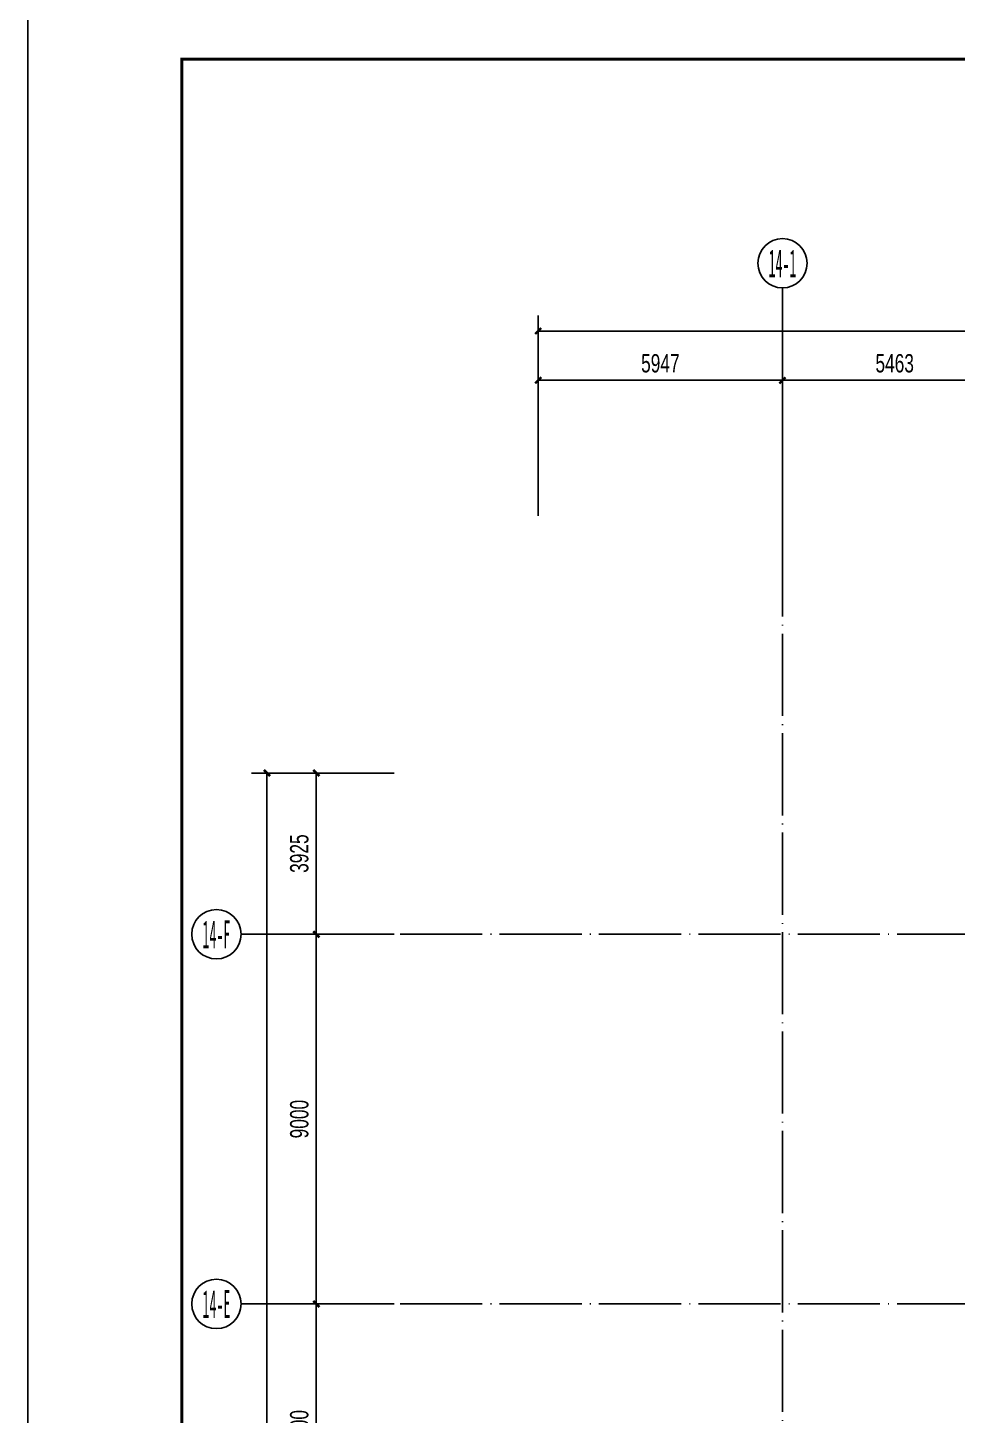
# Model space of a CAD drawing. Extents: x -233336 to 840473, y -28113 to 330904.
# Drawn here: x -18437 to 4192, y 118191 to 151967 of the extents above; entities that cross this region are included whole.
import ezdxf
from ezdxf.enums import TextEntityAlignment as Align
from ezdxf.xclip import XClip

# ---------------------------------------------------------------- set-up
doc = ezdxf.new("R2010")
doc.units = 0
doc.header["$LTSCALE"] = 1000
doc.header["$XCLIPFRAME"] = 2
doc.linetypes.add('104-14# 核心筒$0$DOTE', pattern=[2.42, 2, -0.2, 0.02, -0.2])
doc.layers.get('0').update_dxf_attribs({"linetype": 'CONTINUOUS'})
doc.layers.get('Defpoints').update_dxf_attribs({"linetype": 'CONTINUOUS'})
for name, color, linetype in [('104-14# 核心筒$0$01-标注_轴线坐标', 8, 'CONTINUOUS'), ('104-14# 核心筒$0$A_AXIS-轴线', 8, '104-14# 核心筒$0$DOTE'), ('104-14# 核心筒$0$AXIS_TEXT', 7, 'CONTINUOUS'), ('AXIS_TEXT', 7, 'CONTINUOUS')]:
    doc.layers.add(name, color=color, linetype=linetype)
doc.styles.add('104-14# 核心筒$0$_TCH_AXIS', font='STXIHEI.TTF', dxfattribs={"width": 0.8})
doc.styles.add('104-14# 核心筒$0$_TCH_DIM_T3', font='ros.shx', dxfattribs={"width": 0.705882, "bigfont": 'jd.shx'})
doc.styles.add('COMPLEX', font='COMPLEX')
doc.dimstyles.new('104-14# 核心筒$0$_TCH_ARCH&&150', dxfattribs={"dimtxt": 446.25, "dimasz": 150, "dimexe": 375, "dimexo": 450, "dimgap": 189.375, "dimtad": 1, "dimdec": 0, "dimzin": 0, "dimdsep": 46, "dimtxsty": '104-14# 核心筒$0$_TCH_DIM_T3', "dimblk": '104-14# 核心筒$0$_ArchTick', "dimcen": 0.09, "dimclrt": 7, "dimazin": 2, "dimtfac": 1, "dimtdec": 0, "dimtix": 1, "dimtmove": 2, "dimatfit": 3, "dimfxl": 0, "dimtolj": 1, "dimtzin": 0, "dimarcsym": 0})

# ---------------------------------------------------------------- blocks, each defined once
blk = doc.blocks.new('图框-A1+1-4')
for points, const_width in [([(0, 0), (1051, 0), (1051, 594), (0, 594)], 0.05), ([(976, 584), (25, 584), (25, 10), (976, 10)], 0.5)]:
    blk.add_lwpolyline(points, close=True, dxfattribs=dict(const_width=const_width))
blk = doc.blocks.new('_AXISO')
blk.add_circle((0, 0), 0.5)
at = {"layer": 'AXIS_TEXT', "style": 'COMPLEX', "width": 1.041667}
blk.add_attdef('A', text='', height=0.56, dxfattribs=at).set_placement((-0.25, -0.28), (0.25, -0.28), align=Align.FIT)
blk = doc.blocks.new('104-14# 核心筒$0$_ArchTick')
at = {"color": 0, "linetype": 'ByBlock', "const_width": 0.4}
blk.add_lwpolyline([(-0.5, -0.5), (0.5, 0.5)], dxfattribs=at)
blk = doc.blocks.new('*D325')
at = {"layer": '104-14# 核心筒$0$01-标注_轴线坐标', "color": 0, "lineweight": -2}
for p, q in [((-6010, 140084), (-6010, 144959)), ((120742, 140084), (120742, 144959)), ((-6010, 144584), (120742, 144584))]:
    blk.add_line(p, q, dxfattribs=at)
at = {"layer": 'Defpoints', "color": 0}
for p in [(120742, 144584), (-6010, 139634), (120742, 139634)]:
    blk.add_point(p, dxfattribs=at)
at = {"layer": '104-14# 核心筒$0$01-标注_轴线坐标', "color": 0, "lineweight": -2, "xscale": 150, "yscale": 150, "zscale": 150, "rotation": 180}
blk.add_blockref('104-14# 核心筒$0$_ArchTick', (-6010, 144584), dxfattribs=at)
at = {"layer": '104-14# 核心筒$0$01-标注_轴线坐标', "color": 0, "lineweight": -2, "xscale": 150, "yscale": 150, "zscale": 150}
blk.add_blockref('104-14# 核心筒$0$_ArchTick', (120742, 144584), dxfattribs=at)
at = {"layer": '104-14# 核心筒$0$01-标注_轴线坐标', "color": 7, "insert": (57366, 144996), "char_height": 446.2, "attachment_point": 5, "style": '104-14# 核心筒$0$_TCH_DIM_T3'}
blk.add_mtext('\\A1;126752', dxfattribs=at)
blk = doc.blocks.new('*D326')
at = {"layer": '104-14# 核心筒$0$01-标注_轴线坐标', "color": 0, "lineweight": -2}
for p, q in [((-6010, 140084), (-6010, 143759)), ((-63, 140084), (-63, 143759)), ((-6010, 143384), (-63, 143384))]:
    blk.add_line(p, q, dxfattribs=at)
at = {"layer": 'Defpoints', "color": 0}
for p in [(-63, 143384), (-6010, 139634), (-63, 139634)]:
    blk.add_point(p, dxfattribs=at)
at = {"layer": '104-14# 核心筒$0$01-标注_轴线坐标', "color": 0, "lineweight": -2, "xscale": 150, "yscale": 150, "zscale": 150, "rotation": 180}
blk.add_blockref('104-14# 核心筒$0$_ArchTick', (-6010, 143384), dxfattribs=at)
at = {"layer": '104-14# 核心筒$0$01-标注_轴线坐标', "color": 0, "lineweight": -2, "xscale": 150, "yscale": 150, "zscale": 150}
blk.add_blockref('104-14# 核心筒$0$_ArchTick', (-63, 143384), dxfattribs=at)
at = {"layer": '104-14# 核心筒$0$01-标注_轴线坐标', "color": 7, "insert": (-3036, 143796), "char_height": 446.2, "attachment_point": 5, "style": '104-14# 核心筒$0$_TCH_DIM_T3'}
blk.add_mtext('\\A1;5947', dxfattribs=at)
blk = doc.blocks.new('*D327')
at = {"layer": '104-14# 核心筒$0$01-标注_轴线坐标', "color": 0, "lineweight": -2}
for p, q in [((-63, 140084), (-63, 143759)), ((5400, 140084), (5400, 143759)), ((-63, 143384), (5400, 143384))]:
    blk.add_line(p, q, dxfattribs=at)
at = {"layer": 'Defpoints', "color": 0}
for p in [(5400, 143384), (-63, 139634), (5400, 139634)]:
    blk.add_point(p, dxfattribs=at)
at = {"layer": '104-14# 核心筒$0$01-标注_轴线坐标', "color": 0, "lineweight": -2, "xscale": 150, "yscale": 150, "zscale": 150, "rotation": 180}
blk.add_blockref('104-14# 核心筒$0$_ArchTick', (-63, 143384), dxfattribs=at)
at = {"layer": '104-14# 核心筒$0$01-标注_轴线坐标', "color": 0, "lineweight": -2, "xscale": 150, "yscale": 150, "zscale": 150}
blk.add_blockref('104-14# 核心筒$0$_ArchTick', (5400, 143384), dxfattribs=at)
at = {"layer": '104-14# 核心筒$0$01-标注_轴线坐标', "color": 7, "insert": (2669, 143796), "char_height": 446.2, "attachment_point": 5, "style": '104-14# 核心筒$0$_TCH_DIM_T3'}
blk.add_mtext('\\A1;5463', dxfattribs=at)
blk = doc.blocks.new('*D342')
at = {"layer": '104-14# 核心筒$0$01-标注_轴线坐标', "color": 0, "lineweight": -2}
for p, q in [((-9520, 133825), (-12988, 133825)), ((-12613, 84184), (-12613, 133825)), ((-9520, 84184), (-12988, 84184))]:
    blk.add_line(p, q, dxfattribs=at)
at = {"layer": 'Defpoints', "color": 0}
for p in [(-12613, 133825), (-9070, 133825), (-9070, 84184)]:
    blk.add_point(p, dxfattribs=at)
at = {"layer": '104-14# 核心筒$0$01-标注_轴线坐标', "color": 0, "lineweight": -2, "xscale": 150, "yscale": 150, "zscale": 150}
for p, rotation in [((-12613, 133825), 90), ((-12613, 84184), 270)]:
    blk.add_blockref('104-14# 核心筒$0$_ArchTick', p, dxfattribs=dict(at, rotation=rotation))
at = {"layer": '104-14# 核心筒$0$01-标注_轴线坐标', "color": 7, "insert": (-13025, 109004), "char_height": 446.2, "attachment_point": 5, "rotation": 90, "style": '104-14# 核心筒$0$_TCH_DIM_T3'}
blk.add_mtext('\\A1;49641', dxfattribs=at)
blk = doc.blocks.new('*D347')
at = {"layer": '104-14# 核心筒$0$01-标注_轴线坐标', "color": 0, "lineweight": -2}
for p, q in [((-9520, 120900), (-11788, 120900)), ((-11413, 114800), (-11413, 120900)), ((-9520, 114800), (-11788, 114800))]:
    blk.add_line(p, q, dxfattribs=at)
at = {"layer": 'Defpoints', "color": 0}
for p in [(-11413, 120900), (-9070, 120900), (-9070, 114800)]:
    blk.add_point(p, dxfattribs=at)
at = {"layer": '104-14# 核心筒$0$01-标注_轴线坐标', "color": 0, "lineweight": -2, "xscale": 150, "yscale": 150, "zscale": 150}
for p, rotation in [((-11413, 120900), 90), ((-11413, 114800), 270)]:
    blk.add_blockref('104-14# 核心筒$0$_ArchTick', p, dxfattribs=dict(at, rotation=rotation))
at = {"layer": '104-14# 核心筒$0$01-标注_轴线坐标', "color": 7, "insert": (-11825, 117850), "char_height": 446.2, "attachment_point": 5, "rotation": 90, "style": '104-14# 核心筒$0$_TCH_DIM_T3'}
blk.add_mtext('\\A1;6100', dxfattribs=at)
blk = doc.blocks.new('*D348')
at = {"layer": '104-14# 核心筒$0$01-标注_轴线坐标', "color": 0, "lineweight": -2}
for p, q in [((-9520, 129900), (-11788, 129900)), ((-11413, 120900), (-11413, 129900)), ((-9520, 120900), (-11788, 120900))]:
    blk.add_line(p, q, dxfattribs=at)
at = {"layer": 'Defpoints', "color": 0}
for p in [(-11413, 129900), (-9070, 129900), (-9070, 120900)]:
    blk.add_point(p, dxfattribs=at)
at = {"layer": '104-14# 核心筒$0$01-标注_轴线坐标', "color": 0, "lineweight": -2, "xscale": 150, "yscale": 150, "zscale": 150}
for p, rotation in [((-11413, 129900), 90), ((-11413, 120900), 270)]:
    blk.add_blockref('104-14# 核心筒$0$_ArchTick', p, dxfattribs=dict(at, rotation=rotation))
at = {"layer": '104-14# 核心筒$0$01-标注_轴线坐标', "color": 7, "insert": (-11825, 125400), "char_height": 446.2, "attachment_point": 5, "rotation": 90, "style": '104-14# 核心筒$0$_TCH_DIM_T3'}
blk.add_mtext('\\A1;9000', dxfattribs=at)
blk = doc.blocks.new('*D349')
at = {"layer": '104-14# 核心筒$0$01-标注_轴线坐标', "color": 0, "lineweight": -2}
for p, q in [((-9520, 133825), (-11788, 133825)), ((-11413, 129900), (-11413, 133825)), ((-9520, 129900), (-11788, 129900))]:
    blk.add_line(p, q, dxfattribs=at)
at = {"layer": 'Defpoints', "color": 0}
for p in [(-11413, 133825), (-9070, 133825), (-9070, 129900)]:
    blk.add_point(p, dxfattribs=at)
at = {"layer": '104-14# 核心筒$0$01-标注_轴线坐标', "color": 0, "lineweight": -2, "xscale": 150, "yscale": 150, "zscale": 150}
for p, rotation in [((-11413, 133825), 90), ((-11413, 129900), 270)]:
    blk.add_blockref('104-14# 核心筒$0$_ArchTick', p, dxfattribs=dict(at, rotation=rotation))
at = {"layer": '104-14# 核心筒$0$01-标注_轴线坐标', "color": 7, "insert": (-11825, 131863), "char_height": 446.2, "attachment_point": 5, "rotation": 90, "style": '104-14# 核心筒$0$_TCH_DIM_T3'}
blk.add_mtext('\\A1;3925', dxfattribs=at)
blk = doc.blocks.new('104-14# 核心筒')
at = {"layer": '104-14# 核心筒$0$01-标注_轴线坐标'}
for p, q in [((-62.7, 139633.6), (-62.7, 145633.6)), ((-9907.7, 129900), (-13243.8, 129900)), ((-9907.7, 120900), (-13243.8, 120900))]:
    blk.add_line(p, q, dxfattribs=at)
at = {"layer": '104-14# 核心筒$0$A_AXIS-轴线'}
for p, q in [((-62.7, 139633.6), (-62.7, 80554.9)), ((-9370.1, 129900), (120259.9, 129900)), ((-9370.1, 120900), (120259.9, 120900))]:
    blk.add_line(p, q, dxfattribs=at)
at = {"layer": '104-14# 核心筒$0$01-标注_轴线坐标'}
ref = blk.add_blockref('_AXISO', (-62.7, 146233.6), dxfattribs=dict(at, xscale=1200, yscale=1200, zscale=1200))
ref.add_attrib('A', '14-1', dxfattribs={"layer": '104-14# 核心筒$0$AXIS_TEXT', "height": 678.82, "style": '104-14# 核心筒$0$_TCH_AXIS', "width": 0.46828}).set_placement((-402.1, 145894.2), (276.7, 145894.2), align=Align.FIT)
ref = blk.add_blockref('_AXISO', (-13843.8, 129900), dxfattribs=dict(at, xscale=1200, yscale=1200, zscale=1200))
ref.add_attrib('A', '14-F', dxfattribs={"layer": '104-14# 核心筒$0$AXIS_TEXT', "height": 678.82, "style": '104-14# 核心筒$0$_TCH_AXIS', "width": 0.485065}).set_placement((-14183.2, 129560.6), (-13504.4, 129560.6), align=Align.FIT)
ref = blk.add_blockref('_AXISO', (-13843.8, 120900), dxfattribs=dict(at, xscale=1200, yscale=1200, zscale=1200))
ref.add_attrib('A', '14-E', dxfattribs={"layer": '104-14# 核心筒$0$AXIS_TEXT', "height": 678.82, "style": '104-14# 核心筒$0$_TCH_AXIS', "width": 0.472546}).set_placement((-14183.2, 120560.6), (-13504.4, 120560.6), align=Align.FIT)
for p1, p2, distance, text, picture, middle in [((-6009.8, 139633.6), (120741.8, 139633.6), 4950, '126752', '*D325', (57366, 144996.1)), ((-6009.8, 139633.6), (-62.7, 139633.6), 3750, '5947', '*D326', (-3036.2, 143796.1)), ((-62.7, 139633.6), (5400, 139633.6), 3750, '5463', '*D327', (2668.6, 143796.1)), ((-9070, 84183.6), (-9070, 133825), 3542.6, '49641', '*D342', (-13025.1, 109004.3)), ((-9070, 129900), (-9070, 133825), 2342.6, '3925', '*D349', (-11825.1, 131862.5)), ((-9070, 120900), (-9070, 129900), 2342.6, '9000', '*D348', (-11825.1, 125400)), ((-9070, 114800), (-9070, 120900), 2342.6, '6100', '*D347', (-11825.1, 117850))]:
    dim = blk.add_aligned_dim(p1=p1, p2=p2, distance=distance, text=text, dimstyle='104-14# 核心筒$0$_TCH_ARCH&&150', dxfattribs=at)
    dim.commit()
    dim.dimension.update_dxf_attribs({"geometry": picture, "text_midpoint": middle})
blk = doc.blocks.new('X-104 14#平面')
blk.add_lwpolyline([(-18433.5, 63600), (139216.5, 63600), (139216.5, 152700), (-18433.5, 152700)], close=True)
ref = blk.add_blockref('104-14# 核心筒', (0, 0))
XClip(ref).set_block_clipping_path([(-38664.3623821461, -25500), (139216.5485069363, 330900)])
at = {"xscale": 150, "yscale": 150, "zscale": 150}
blk.add_blockref('图框-A1+1-4', (-18433.5, 63600), dxfattribs=at)

msp = doc.modelspace()

# ---------------------------------------------------------------- block references
msp.add_blockref('X-104 14#平面', (0, 0))

doc.saveas('drawing.dxf')
